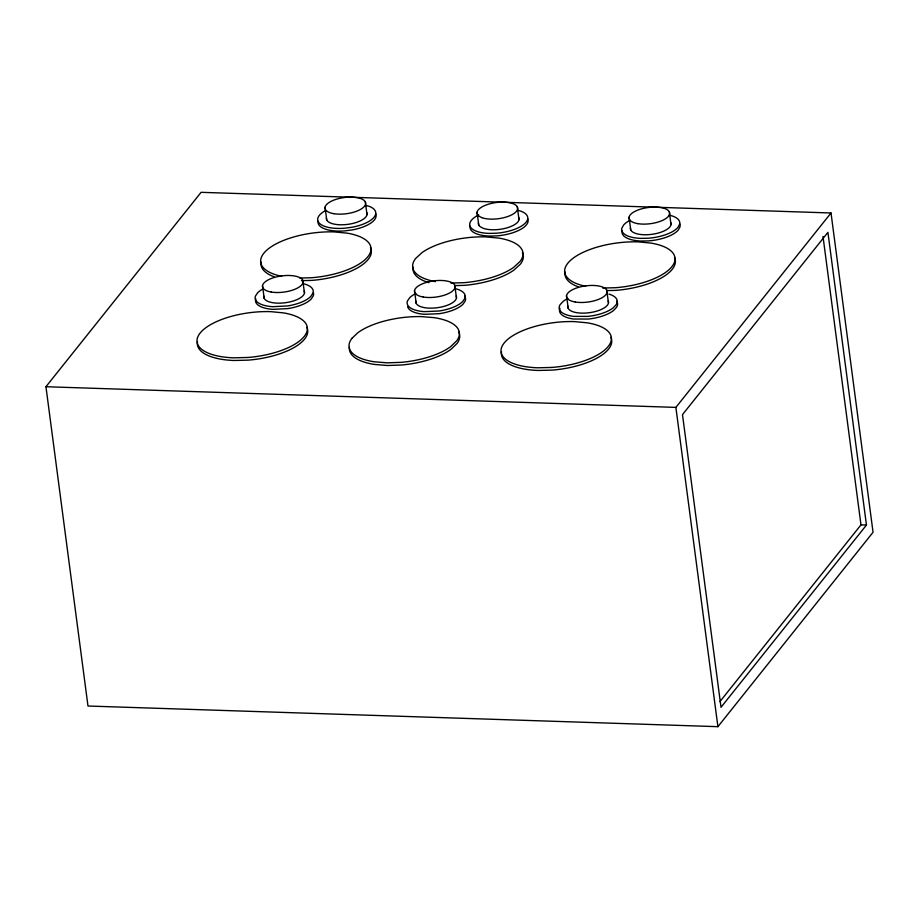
<?xml version="1.0" encoding="UTF-8"?>
<svg xmlns="http://www.w3.org/2000/svg" width="919" height="919" viewBox="0 0 919 919"><rect width="100%" height="100%" fill="white"/><g stroke="black" fill="none" stroke-linecap="round" stroke-linejoin="round"><path stroke-width="1.38" d="M45.95 386.727L201.089 192.324L831.017 212.978L873.05 532.273L717.911 726.676L87.983 706.022L45.95 386.727L675.879 407.393L831.017 212.978M719.991 701.53L860.977 524.864L822.999 236.447M866.456 525.048L721.013 707.297L682.484 414.618L827.916 232.358L866.456 525.048L860.977 524.864M450.896 283.052L463.808 282.696A55.599 22.171 -7.5 0 0 513.491 267.486L519.97 261.559A55.599 22.171 -7.5 0 0 498.833 238.09L485.956 236.895A55.599 22.171 -7.5 0 0 422.154 252.484L415.687 258.411A55.599 22.171 -7.5 0 0 435.353 281.628M454.871 285.614L464.152 285.361A55.599 22.171 -7.5 0 0 513.847 270.152L520.315 264.224A55.599 22.171 -7.5 0 0 522.394 252.461M299.858 278.02L311.495 277.745A55.599 22.171 -7.5 0 0 367.853 256.711A55.599 22.171 -7.5 0 0 347.083 233.139L334.24 231.91A55.599 22.171 -7.5 0 0 267.475 249.554A55.599 22.171 -7.5 0 0 281.662 276.309M301.443 280.651L311.84 280.398A55.599 22.171 -7.5 0 0 370.449 247.59M602.68 288.026L615.5 287.716A55.599 22.171 -7.5 0 0 671.869 266.682A55.599 22.171 -7.5 0 0 651.089 243.11L638.257 241.881A55.599 22.171 -7.5 0 0 571.48 259.526A55.599 22.171 -7.5 0 0 585.667 286.28M606.827 290.588L615.856 290.37A55.599 22.171 -7.5 0 0 674.454 257.561M365.785 205.431L368.818 206.201A29.259 11.671 -7.5 0 1 352.023 227.246L344.453 228.234A29.259 11.671 -7.5 0 1 319.605 223.478A29.259 11.671 -7.5 0 1 325.648 210.508M669.331 211.887L671.008 224.65M675.879 407.393L717.911 726.676M629.055 217.194L630.744 229.945M606.793 290.255L608.47 303.017M566.518 295.562L568.206 308.313M517.328 206.901L519.005 219.664M477.053 212.209L478.73 224.96M454.79 285.269L456.467 298.032M414.515 290.576L416.192 303.327M365.325 201.916L367.003 214.678M325.05 207.223L326.727 219.974M302.788 280.284L304.465 293.046M262.512 285.591L264.19 298.342M458.524 331.748A55.599 22.171 -7.5 0 1 457.065 343.453L450.884 349.404A55.599 22.171 -7.5 0 1 401.729 364.992L387.554 365.509L374.538 364.441A55.599 22.171 -7.5 0 1 349.415 347.325M407.622 306.59A29.259 11.671 -7.5 0 0 424.452 314.309L439.282 313.689A29.259 11.671 -7.5 0 0 462.958 304.258L465.186 301.076A29.259 11.671 -7.5 0 0 464.554 296.067M428.84 282.661A55.599 22.171 -7.5 0 1 413.125 267.096M527.644 218.619A29.259 11.671 -7.5 0 1 496.8 235.884L489.39 236.068A29.259 11.671 -7.5 0 1 470.114 226.189M610.825 337.307A55.599 22.171 -7.5 0 1 552.227 370.104L538.132 370.449A55.599 22.171 -7.5 0 1 501.521 351.69M306.82 327.336A55.599 22.171 -7.5 0 1 248.21 360.133L234.115 360.478A55.599 22.171 -7.5 0 1 197.505 341.719M578.212 286.774A55.599 22.171 -7.5 0 1 565.151 271.955M274.195 276.803A55.599 22.171 -7.5 0 1 261.134 261.984M255.769 298.813A29.259 11.671 -7.5 0 0 273.138 309.37L288.026 308.577A29.259 11.671 -7.5 0 0 311.265 298.962L313.299 295.78A29.259 11.671 -7.5 0 0 313.379 292.702M616.683 301.225A29.259 11.671 -7.5 0 1 616.546 307.325L613.582 310.473A29.259 11.671 -7.5 0 1 588.286 319.054L573.801 319.031A29.259 11.671 -7.5 0 1 559.981 308.279M622.174 230.91A29.259 11.671 -7.5 0 0 640.784 241.031L648.171 240.916A29.259 11.671 -7.5 0 0 678.256 230.072L679.991 226.89A29.259 11.671 -7.5 0 0 679.761 223.845M375.641 213.633A29.259 11.671 -7.5 0 1 352.379 229.899L344.797 230.899A29.259 11.671 -7.5 0 1 318.112 221.203M518.73 217.55A20.482 8.168 -7.5 0 1 507.483 227.717A20.482 8.168 -7.5 0 1 483.268 228.303L480.373 226.821A20.482 8.168 -7.5 0 1 478.454 222.846M670.732 222.536A20.482 8.168 -7.5 0 1 651.801 234.334A20.482 8.168 -7.5 0 1 630.457 227.832M366.727 212.565A20.482 8.168 -7.5 0 1 347.796 224.362A20.482 8.168 -7.5 0 1 326.452 217.86M304.189 290.932A20.482 8.168 -7.5 0 1 285.258 302.742A20.482 8.168 -7.5 0 1 263.914 296.228M456.192 295.918A20.482 8.168 -7.5 0 1 437.26 307.727A20.482 8.168 -7.5 0 1 415.916 301.214M608.194 300.904A20.482 8.168 -7.5 0 1 589.263 312.713A20.482 8.168 -7.5 0 1 567.919 306.199M630.112 220.238A29.259 11.671 -7.5 0 0 623.576 225.075L621.83 228.245A29.259 11.671 -7.5 0 0 640.428 238.366L647.815 238.262A29.259 11.671 -7.5 0 0 677.9 227.407L679.646 224.236A29.259 11.671 -7.5 0 0 669.216 215.126M517.592 210.233A29.259 11.671 -7.5 0 1 525.576 222.789A29.259 11.671 -7.5 0 1 496.455 233.219L489.034 233.403A29.259 11.671 -7.5 0 1 478.742 214.931M263.328 288.761A29.259 11.671 -7.5 0 0 257.469 292.977L255.425 296.159A29.259 11.671 -7.5 0 0 272.782 306.705L287.681 305.924A29.259 11.671 -7.5 0 0 310.909 296.297L312.954 293.115A29.259 11.671 -7.5 0 0 303.569 283.741M608.929 294.08A29.259 11.671 -7.5 0 1 616.189 304.66L613.226 307.819A29.259 11.671 -7.5 0 1 587.942 316.389L573.445 316.366A29.259 11.671 -7.5 0 1 560.199 304.557L563.163 301.409A29.259 11.671 -7.5 0 1 567.839 298.468M415.859 293.471A29.259 11.671 -7.5 0 0 409.771 297.653L407.542 300.823A29.259 11.671 -7.5 0 0 424.096 311.644L438.926 311.024A29.259 11.671 -7.5 0 0 462.613 301.604L464.842 298.422A29.259 11.671 -7.5 0 0 454.71 288.52M351.851 338.422L351.678 338.651A55.599 22.171 -7.5 0 0 374.194 361.776L387.209 362.844L401.373 362.339A55.599 22.171 -7.5 0 0 450.528 346.739L456.72 340.8A55.599 22.171 -7.5 0 0 434.205 317.664L421.189 316.596A55.599 22.171 -7.5 0 0 357.859 332.701L351.851 338.422M247.866 357.48L233.771 357.824A55.599 22.171 -7.5 0 1 200.158 333.023A55.599 22.171 -7.5 0 1 270.611 311.644L283.454 312.874A55.599 22.171 -7.5 0 1 304.223 336.446A55.599 22.171 -7.5 0 1 247.866 357.48M551.871 367.451L537.776 367.795A55.599 22.171 -7.5 0 1 504.163 343.005A55.599 22.171 -7.5 0 1 574.628 321.616L587.459 322.845A55.599 22.171 -7.5 0 1 608.24 346.417A55.599 22.171 -7.5 0 1 551.871 367.451M481.866 217.665L478.971 216.183A20.482 8.168 -7.5 0 1 497.156 202.41A20.482 8.168 -7.5 0 1 515.835 211.979A20.482 8.168 -7.5 0 1 481.866 217.665M637.82 223.65A20.482 8.168 -7.5 0 0 669.606 214.001A20.482 8.168 -7.5 0 0 640.577 209.141A20.482 8.168 -7.5 0 0 637.82 223.65M333.804 213.679A20.482 8.168 -7.5 0 0 365.601 204.029A20.482 8.168 -7.5 0 0 336.572 199.17A20.482 8.168 -7.5 0 0 333.804 213.679M271.266 292.047A20.482 8.168 -7.5 0 0 303.063 282.397A20.482 8.168 -7.5 0 0 274.034 277.538A20.482 8.168 -7.5 0 0 271.266 292.047M423.268 297.032A20.482 8.168 -7.5 0 0 455.066 287.383A20.482 8.168 -7.5 0 0 426.037 282.524A20.482 8.168 -7.5 0 0 423.268 297.032M575.283 302.018A20.482 8.168 -7.5 0 0 607.068 292.368A20.482 8.168 -7.5 0 0 578.04 287.509A20.482 8.168 -7.5 0 0 575.283 302.018"/></g></svg>
